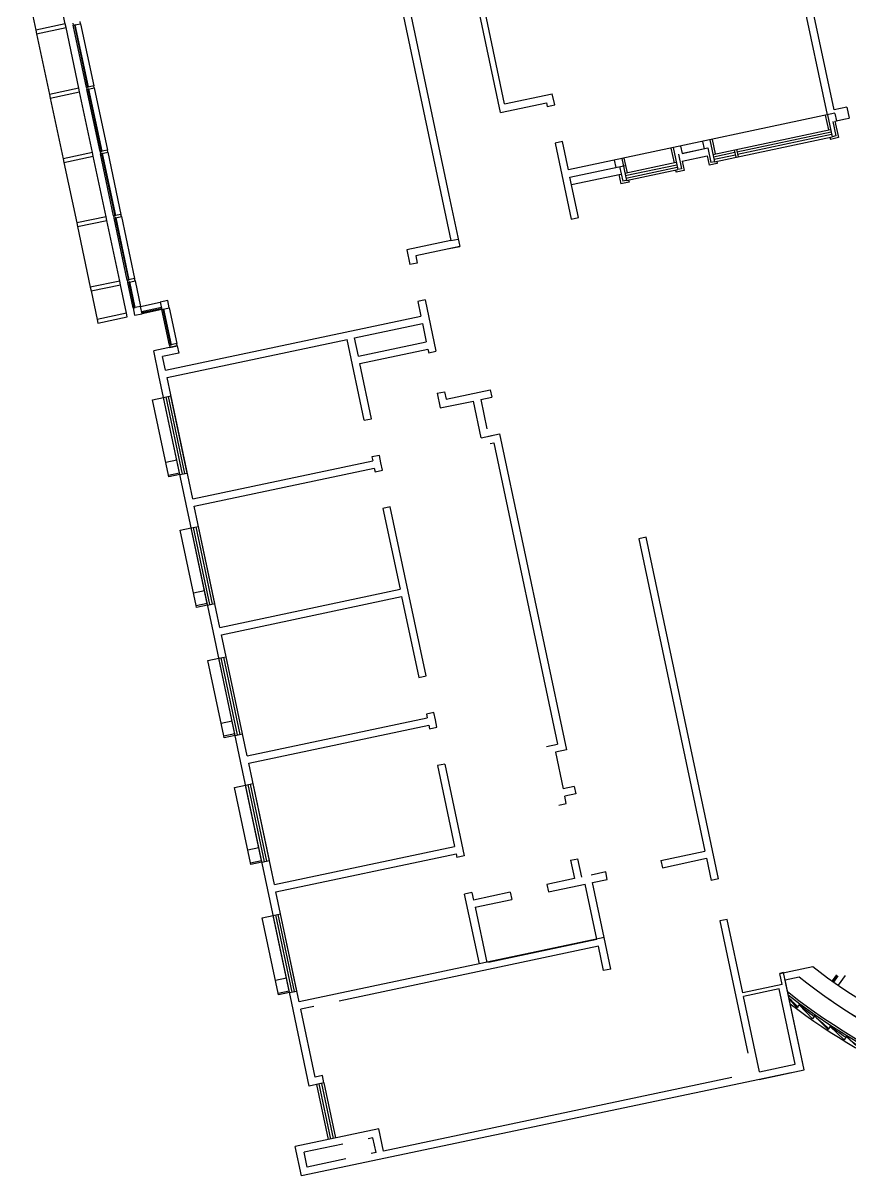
# Model space of a CAD drawing. Header units: millimetres. Extents: x 11680833 to 11851339, y -6212777 to -6078411.
# Drawn here: x 11693943 to 11715958, y -6212777 to -6182077 of the extents above; entities that cross this region are included whole.
import ezdxf

# ---------------------------------------------------------------- set-up
doc = ezdxf.new("R2010")
doc.units = ezdxf.units.MM
doc.header["$LTSCALE"] = 10
for name, color, linetype in [('A-GLAZ', 140, 'Continuous'), ('A-GLAZ-CWMG', 3, 'Continuous'), ('A-WALL', 7, 'Continuous'), ('A—\\M+5C3C5\\M+5B4B0', 135, 'Continuous'), ('A—\\M+5C7BD\\M+5CCE5', 7, 'Continuous'), ('E-RB-2F$0$A-WALL', 7, 'Continuous'), ('E1-RI-2F$0$A-GLAZ', 6, 'Continuous'), ('E1-RI-2F$0$A-GLAZ-CWMG', 3, 'Continuous'), ('E1-RI-2F$0$A-WALL', 7, 'Continuous'), ('E1-RV-2F$0$A-WALL', 7, 'Continuous')]:
    doc.layers.add(name, color=color, linetype=linetype)

msp = doc.modelspace()

# ---------------------------------------------------------------- linework, layer by layer
at = {"layer": 'A-GLAZ'}
for p, q in [((11715508, -6207601), (11715621, -6207438)), ((11715528, -6207616), (11715642, -6207452))]:
    msp.add_line(p, q, dxfattribs=at)
at = {"layer": 'A-GLAZ-CWMG', "color": 8}
for p, q in [((11715596, -6207420), (11715483, -6207583)), ((11715829, -6207436), (11715646, -6207699))]:
    msp.add_line(p, q, dxfattribs=at)
at = {"layer": 'A-WALL'}
for p, q in [((11714091, -6207383), (11714968, -6207198)), ((11714738, -6209954), (11714230, -6207557)), ((11714231, -6207558), (11714610, -6207478)), ((11714076, -6207795), (11713122, -6207997)), ((11714501, -6209800), (11714076, -6207795)), ((11713547, -6210002), (11714501, -6209800))]:
    msp.add_line(p, q, dxfattribs=at)
for radius, start in [(14996, 231.9101), (15438, 231.5053)]:
    msp.add_arc((11724219, -6195395), radius, start, 262.1281, dxfattribs=at)
at = {"layer": 'A—\\M+5C3C5\\M+5B4B0', "color": 8}
for p, q in [((11695067, -6182098), (11694725, -6180484)), ((11693943, -6180650), (11694285, -6182264)), ((11694305, -6182362), (11694647, -6183976)), ((11695430, -6183811), (11695088, -6182196)), ((11695792, -6185523), (11695450, -6183908)), ((11694668, -6184074), (11695010, -6185688)), ((11715300, -6184531), (11715383, -6184920)), ((11715558, -6184685), (11715652, -6185128)), ((11715424, -6185116), (11715437, -6185174)), ((11715652, -6185128), (11715437, -6185174)), ((11711192, -6185405), (11711275, -6185797)), ((11712287, -6185173), (11712370, -6185562)), ((11696154, -6187235), (11695813, -6185620)), ((11709940, -6185671), (11710023, -6186062)), ((11711490, -6185751), (11712156, -6185610)), ((11711490, -6185751), (11711544, -6186004)), ((11712156, -6185610), (11712209, -6185862)), ((11712412, -6185757), (11712424, -6185816)), ((11695030, -6185786), (11695372, -6187400)), ((11711317, -6185992), (11711329, -6186049)), ((11711544, -6186004), (11711329, -6186049)), ((11712424, -6185816), (11712209, -6185862)), ((11708545, -6186375), (11709857, -6186097)), ((11709808, -6186108), (11709862, -6186362)), ((11710077, -6186316), (11709862, -6186362)), ((11710065, -6186258), (11710077, -6186316)), ((11695393, -6187498), (11695734, -6189112)), ((11696517, -6188947), (11696175, -6187332)), ((11696698, -6189803), (11696538, -6189045)), ((11695755, -6189210), (11695916, -6189968)), ((11697743, -6193772), (11698037, -6193710)), ((11698478, -6197245), (11698772, -6197183))]:
    msp.add_line(p, q, dxfattribs=at)
at = {"layer": 'A—\\M+5C3C5\\M+5B4B0', "extrusion": (0, 0, -1)}
for p, q in [((11695267, -6182077), (11695279, -6182135)), ((11695475, -6182094), (11695462, -6182035)), ((11695279, -6182135), (11695475, -6182094)), ((11695825, -6183747), (11695629, -6183789)), ((11695629, -6183789), (11695642, -6183847)), ((11695642, -6183847), (11695837, -6183806)), ((11695837, -6183806), (11695825, -6183747)), ((11696187, -6185459), (11695992, -6185501)), ((11696200, -6185518), (11696187, -6185459)), ((11695992, -6185501), (11696004, -6185559)), ((11696004, -6185559), (11696200, -6185518)), ((11696550, -6187171), (11696354, -6187213)), ((11696354, -6187213), (11696366, -6187272)), ((11696367, -6187271), (11696562, -6187230)), ((11696562, -6187230), (11696550, -6187171)), ((11696716, -6188925), (11696729, -6188984)), ((11696912, -6188883), (11696717, -6188925)), ((11696729, -6188984), (11696924, -6188942)), ((11696924, -6188942), (11696912, -6188883)), ((11697793, -6189468), (11697597, -6189510)), ((11697597, -6189510), (11697639, -6189706)), ((11697639, -6189706), (11697834, -6189664)), ((11697834, -6189664), (11697793, -6189468)), ((11698035, -6190613), (11697840, -6190655)), ((11697840, -6190655), (11697852, -6190713)), ((11698048, -6190672), (11698035, -6190613))]:
    msp.add_line(p, q, dxfattribs=at)
at = {"layer": 'A—\\M+5C3C5\\M+5B4B0'}
for p, q in [((11695629, -6183789), (11695279, -6182135)), ((11695334, -6182124), (11695309, -6182129)), ((11695309, -6182129), (11695659, -6183782)), ((11695684, -6183777), (11695334, -6182124)), ((11695475, -6182094), (11695825, -6183747)), ((11695992, -6185501), (11695642, -6183847)), ((11695659, -6183782), (11695684, -6183777)), ((11695696, -6183836), (11695671, -6183841)), ((11695671, -6183841), (11696021, -6185494)), ((11696046, -6185489), (11695696, -6183836)), ((11695837, -6183806), (11696187, -6185459)), ((11712312, -6185574), (11715441, -6184907)), ((11712353, -6185770), (11715483, -6185103)), ((11712951, -6185506), (11715455, -6184973)), ((11712965, -6185571), (11715469, -6185038)), ((11712879, -6185453), (11712921, -6185649)), ((11712938, -6185441), (11712979, -6185637)), ((11696354, -6187213), (11696004, -6185559)), ((11696021, -6185494), (11696046, -6185489)), ((11696059, -6185548), (11696034, -6185553)), ((11696034, -6185553), (11696384, -6187207)), ((11696409, -6187201), (11696059, -6185548)), ((11696200, -6185518), (11696550, -6187171)), ((11712326, -6185639), (11712893, -6185519)), ((11712339, -6185705), (11712907, -6185584)), ((11709963, -6186075), (11711334, -6185784)), ((11709977, -6186140), (11711348, -6185850)), ((11709990, -6186205), (11711362, -6185915)), ((11710004, -6186270), (11711376, -6185980)), ((11696716, -6188925), (11696366, -6187272)), ((11696384, -6187207), (11696409, -6187201)), ((11696421, -6187260), (11696396, -6187265)), ((11696396, -6187265), (11696746, -6188919)), ((11696771, -6188913), (11696421, -6187260)), ((11696562, -6187230), (11696912, -6188883)), ((11696873, -6189664), (11696729, -6188984)), ((11696746, -6188919), (11696771, -6188913)), ((11696784, -6188972), (11696759, -6188977)), ((11696759, -6188977), (11696903, -6189657)), ((11696927, -6189652), (11696784, -6188972)), ((11696924, -6188942), (11697068, -6189622)), ((11697069, -6189622), (11696873, -6189663)), ((11696873, -6189663), (11696914, -6189859)), ((11696903, -6189657), (11696927, -6189652)), ((11697069, -6189622), (11697597, -6189510)), ((11697110, -6189818), (11697069, -6189622)), ((11697627, -6189651), (11697099, -6189763)), ((11697104, -6189788), (11697632, -6189676)), ((11697639, -6189706), (11697110, -6189818)), ((11697632, -6189676), (11697627, -6189651)), ((11697840, -6190655), (11697639, -6189706)), ((11697668, -6189699), (11697869, -6190648)), ((11697894, -6190643), (11697693, -6189694)), ((11697834, -6189664), (11698035, -6190613)), ((11696914, -6189859), (11697110, -6189818)), ((11698119, -6194102), (11697684, -6192047)), ((11698185, -6194088), (11697750, -6192033)), ((11698250, -6194074), (11697815, -6192019)), ((11698315, -6194060), (11697880, -6192006)), ((11698855, -6197575), (11698420, -6195520)), ((11698920, -6197561), (11698485, -6195506)), ((11698985, -6197547), (11698550, -6195492)), ((11699050, -6197533), (11698615, -6195479)), ((11699720, -6201020), (11699285, -6198966)), ((11699786, -6201006), (11699351, -6198952)), ((11699590, -6201048), (11699155, -6198993)), ((11699655, -6201034), (11699220, -6198979)), ((11699214, -6200718), (11699507, -6200656)), ((11700370, -6204409), (11699935, -6202355)), ((11700435, -6204395), (11700000, -6202341)), ((11700500, -6204381), (11700065, -6202327)), ((11700304, -6204423), (11699869, -6202368)), ((11701040, -6207896), (11700605, -6205841)), ((11701105, -6207882), (11700670, -6205828)), ((11701170, -6207868), (11700735, -6205814)), ((11701235, -6207854), (11700800, -6205800)), ((11701821, -6210327), (11702132, -6211794)), ((11701821, -6210327), (11702132, -6211794)), ((11701886, -6210313), (11702197, -6211780)), ((11701886, -6210313), (11702197, -6211780)), ((11701952, -6210299), (11702262, -6211766)), ((11701952, -6210299), (11702262, -6211766)), ((11701756, -6210340), (11702067, -6211808)), ((11701756, -6210340), (11702067, -6211808))]:
    msp.add_line(p, q, dxfattribs=at)
at = {"layer": 'A—\\M+5C3C5\\M+5B4B0', "color": 8}
for points in [[(11697816, -6194115), (11697391, -6192109), (11697684, -6192047)], [(11698119, -6194102), (11697826, -6194164), (11697816, -6194115), (11698109, -6194053)], [(11698551, -6197588), (11698126, -6195582), (11698420, -6195520)], [(11698855, -6197575), (11698561, -6197637), (11698551, -6197588), (11698844, -6197526)]]:
    msp.add_lwpolyline(points, dxfattribs=at)
at = {"layer": 'A—\\M+5C3C5\\M+5B4B0'}
for points in [[(11699286, -6201061), (11698861, -6199055), (11699155, -6198993)], [(11699590, -6201048), (11699296, -6201110), (11699286, -6201061), (11699579, -6200999)]]:
    msp.add_lwpolyline(points, dxfattribs=at)
at = {"layer": 'A—\\M+5C7BD\\M+5CCE5'}
for p, q in [((11709418, -6206430), (11706134, -6207121)), ((11709594, -6207269), (11709418, -6206430)), ((11709261, -6206657), (11702361, -6208119)), ((11709398, -6207310), (11709261, -6206657)), ((11706134, -6207121), (11701295, -6208139)), ((11709594, -6207269), (11709398, -6207310)), ((11701563, -6210382), (11701100, -6208180)), ((11701683, -6208262), (11701337, -6208335)), ((11701718, -6210145), (11701337, -6208335)), ((11714394, -6210032), (11701352, -6212777)), ((11701952, -6210300), (11701563, -6210382)), ((11701911, -6210104), (11701718, -6210145)), ((11701952, -6210300), (11701911, -6210104)), ((11712813, -6210157), (11703537, -6212113)), ((11703413, -6211525), (11701187, -6211994)), ((11703537, -6212113), (11703413, -6211525)), ((11703259, -6211762), (11703133, -6211789)), ((11703341, -6212154), (11703259, -6211762)), ((11701352, -6212777), (11701187, -6211994)), ((11702455, -6211932), (11701424, -6212148)), ((11701506, -6212540), (11701424, -6212148)), ((11703341, -6212154), (11703215, -6212180)), ((11702537, -6212323), (11701506, -6212540))]:
    msp.add_line(p, q, dxfattribs=at)
at = {"layer": 'E-RB-2F$0$A-WALL'}
for p, q in [((11705335, -6187869), (11705531, -6187827)), ((11705335, -6187869), (11705531, -6187827)), ((11705335, -6187869), (11705531, -6187827)), ((11705289, -6188083), (11705572, -6188023)), ((11705289, -6188083), (11705572, -6188023)), ((11705289, -6188083), (11705572, -6188023))]:
    msp.add_line(p, q, dxfattribs=at)
at = {"layer": 'E1-RI-2F$0$A-GLAZ'}
msp.add_line((11697869, -6190648), (11697894, -6190643), dxfattribs=at)
at = {"layer": 'E1-RI-2F$0$A-GLAZ', "color": 8}
for p, q in [((11714624, -6208199), (11714316, -6207960)), ((11714550, -6208299), (11714336, -6208054)), ((11714567, -6208275), (11714550, -6208299)), ((11714567, -6208275), (11714624, -6208199)), ((11714624, -6208199), (11714609, -6208219)), ((11714960, -6208597), (11714609, -6208219)), ((11715031, -6208494), (11714624, -6208199)), ((11715006, -6208531), (11715031, -6208494)), ((11715031, -6208494), (11715017, -6208515)), ((11715447, -6208777), (11715031, -6208494)), ((11715006, -6208531), (11714960, -6208597)), ((11715379, -6208881), (11715017, -6208515)), ((11715395, -6208856), (11715447, -6208777)), ((11715447, -6208777), (11715434, -6208797)), ((11715807, -6209152), (11715434, -6208797)), ((11715872, -6209046), (11715447, -6208777)), ((11715395, -6208856), (11715379, -6208881)), ((11715849, -6209084), (11715807, -6209152)), ((11715849, -6209084), (11715872, -6209046)), ((11715872, -6209046), (11715859, -6209067)), ((11716243, -6209410), (11715859, -6209067)), ((11716305, -6209301), (11715872, -6209046))]:
    msp.add_line(p, q, dxfattribs=at)
at = {"layer": 'E1-RI-2F$0$A-GLAZ', "color": 8, "flags": 128}
for points in [[(11714296, -6207868), (11714601, -6208105), (11714927, -6208345), (11715258, -6208577)], [(11714331, -6208034), (11714364, -6208067), (11714415, -6208119), (11714466, -6208171), (11714517, -6208223), (11714567, -6208275)], [(11714609, -6208219), (11714666, -6208264), (11714723, -6208309), (11714779, -6208353), (11714836, -6208398), (11714892, -6208442), (11714949, -6208487), (11715006, -6208531)], [(11715017, -6208515), (11715071, -6208564), (11715125, -6208612), (11715179, -6208661), (11715233, -6208710), (11715287, -6208759), (11715341, -6208807), (11715395, -6208856)], [(11715258, -6208577), (11715516, -6208748), (11715776, -6208914)], [(11715434, -6208797), (11715493, -6208838), (11715552, -6208879), (11715611, -6208920), (11715671, -6208961), (11715730, -6209002), (11715789, -6209043), (11715849, -6209084)], [(11715776, -6208914), (11716135, -6209132), (11716499, -6209339), (11716868, -6209538), (11717243, -6209726), (11717622, -6209905), (11718006, -6210073), (11718394, -6210231), (11718786, -6210379), (11719182, -6210517), (11719582, -6210644), (11719984, -6210761), (11720390, -6210867), (11720798, -6210963), (11721209, -6211047), (11721622, -6211121), (11721901, -6211164)], [(11715859, -6209067), (11715916, -6209112), (11715973, -6209157), (11716030, -6209203), (11716087, -6209248), (11716144, -6209293), (11716201, -6209338), (11716258, -6209384)]]:
    msp.add_lwpolyline(points, dxfattribs=at)
at = {"layer": 'E1-RI-2F$0$A-GLAZ', "color": 8}
msp.add_arc((11724219, -6195395), 15438, 235.134, 262.1281, dxfattribs=at)
at = {"layer": 'E1-RI-2F$0$A-GLAZ-CWMG', "color": 8}
for p, q in [((11715554, -6184478), (11709881, -6185683)), ((11699928, -6204094), (11700222, -6204031)), ((11700663, -6207567), (11700957, -6207505))]:
    msp.add_line(p, q, dxfattribs=at)
at = {"layer": 'E1-RI-2F$0$A-GLAZ-CWMG', "extrusion": (0, 0, -1)}
msp.add_line((11697852, -6190713), (11698048, -6190672), dxfattribs=at)
at = {"layer": 'E1-RI-2F$0$A-GLAZ-CWMG', "color": 8}
for points in [[(11700000, -6204436), (11699576, -6202430), (11699869, -6202368)], [(11700304, -6204423), (11700011, -6204485), (11700000, -6204436), (11700294, -6204374)], [(11700736, -6207909), (11700311, -6205904), (11700605, -6205841)], [(11701040, -6207896), (11700746, -6207958), (11700736, -6207909), (11701029, -6207847)]]:
    msp.add_lwpolyline(points, dxfattribs=at)
at = {"layer": 'E1-RI-2F$0$A-WALL'}
for p, q in [((11715535, -6184384), (11713412, -6174356)), ((11715359, -6184520), (11713962, -6177920)), ((11706657, -6184458), (11705604, -6179484)), ((11706763, -6184231), (11705793, -6179649)), ((11704164, -6181374), (11705283, -6186657)), ((11704010, -6181611), (11705335, -6187869)), ((11695067, -6182098), (11694285, -6182264)), ((11694285, -6182264), (11694305, -6182362)), ((11694305, -6182362), (11695088, -6182196)), ((11695088, -6182196), (11695067, -6182098)), ((11695430, -6183811), (11694647, -6183976)), ((11694668, -6184074), (11695450, -6183908)), ((11695450, -6183908), (11695430, -6183811)), ((11694647, -6183976), (11694668, -6184074)), ((11706657, -6184458), (11707880, -6184199)), ((11706763, -6184231), (11708034, -6183962)), ((11707880, -6184199), (11707901, -6184297)), ((11708097, -6184256), (11708034, -6183962)), ((11707901, -6184297), (11708097, -6184256)), ((11715359, -6184522), (11715483, -6185103)), ((11715877, -6184312), (11715535, -6184384)), ((11715555, -6184481), (11715597, -6184676)), ((11715877, -6184312), (11715939, -6184605)), ((11715499, -6184697), (11715581, -6185082)), ((11715558, -6184686), (11715841, -6184626)), ((11715841, -6184626), (11715939, -6184605)), ((11715581, -6185082), (11715483, -6185103)), ((11708304, -6185234), (11708108, -6185275)), ((11708108, -6185275), (11708536, -6187297)), ((11708462, -6185984), (11708304, -6185234)), ((11711251, -6185393), (11711375, -6185978)), ((11711348, -6185372), (11711348, -6185372)), ((11711446, -6185352), (11711488, -6185547)), ((11711488, -6185547), (11712173, -6185402)), ((11711512, -6185542), (11712173, -6185403)), ((11712033, -6185227), (11712075, -6185423)), ((11712131, -6185206), (11712131, -6185206)), ((11712173, -6185402), (11712255, -6185791)), ((11712229, -6185185), (11712353, -6185770)), ((11695792, -6185523), (11695010, -6185688)), ((11695010, -6185688), (11695030, -6185786)), ((11695030, -6185786), (11695813, -6185620)), ((11695813, -6185620), (11695792, -6185523)), ((11709930, -6185673), (11708462, -6185984)), ((11709685, -6185725), (11709727, -6185920)), ((11709881, -6185683), (11710005, -6186270)), ((11711390, -6185568), (11711473, -6185957)), ((11712353, -6185770), (11712255, -6185791)), ((11708504, -6186179), (11709971, -6185869)), ((11709825, -6185899), (11709908, -6186291)), ((11711473, -6185957), (11711375, -6185978)), ((11708732, -6187255), (11708504, -6186179)), ((11710004, -6186270), (11709908, -6186291)), ((11705283, -6186657), (11705572, -6188023)), ((11696154, -6187235), (11695372, -6187400)), ((11696175, -6187332), (11696154, -6187235)), ((11708536, -6187297), (11708732, -6187255)), ((11695372, -6187400), (11695393, -6187498)), ((11695393, -6187498), (11696175, -6187332)), ((11705335, -6187869), (11704161, -6188118)), ((11704161, -6188118), (11704244, -6188509)), ((11705572, -6188023), (11704398, -6188272)), ((11704440, -6188468), (11704244, -6188509)), ((11704398, -6188272), (11704440, -6188468)), ((11696517, -6188947), (11695734, -6189112)), ((11695734, -6189112), (11695755, -6189210)), ((11695755, -6189210), (11696538, -6189045)), ((11696538, -6189045), (11696517, -6188947)), ((11704647, -6189449), (11704452, -6189490)), ((11704647, -6189449), (11704937, -6190818)), ((11704452, -6189490), (11704535, -6189881)), ((11696698, -6189803), (11695916, -6189968)), ((11695916, -6189968), (11695936, -6190066)), ((11695936, -6190066), (11696719, -6189901)), ((11696719, -6189901), (11696698, -6189803)), ((11697735, -6191321), (11704535, -6189881)), ((11702766, -6190460), (11704576, -6190077)), ((11704576, -6190077), (11704679, -6190566)), ((11698048, -6190672), (11697421, -6190805)), ((11697777, -6191516), (11702570, -6190502)), ((11698048, -6190672), (11698089, -6190868)), ((11702570, -6190502), (11702570, -6190502)), ((11703026, -6192654), (11702570, -6190502)), ((11702870, -6190949), (11702766, -6190460)), ((11702870, -6190949), (11704679, -6190566)), ((11697560, -6191460), (11697421, -6190805)), ((11698089, -6190868), (11697659, -6190959)), ((11697735, -6191321), (11697659, -6190959)), ((11702911, -6191145), (11704721, -6190762)), ((11704721, -6190762), (11704742, -6190860)), ((11704742, -6190860), (11704937, -6190818)), ((11703222, -6192613), (11702911, -6191145)), ((11698285, -6194884), (11697560, -6191460)), ((11698460, -6194745), (11697777, -6191516)), ((11704969, -6191936), (11705165, -6191895)), ((11705165, -6191895), (11705207, -6192090)), ((11705207, -6192090), (11706380, -6191842)), ((11706380, -6191842), (11706422, -6192037)), ((11697684, -6192047), (11697880, -6192006)), ((11704969, -6191936), (11705052, -6192327)), ((11705052, -6192327), (11705933, -6192141)), ((11706140, -6193119), (11705933, -6192141)), ((11706128, -6192099), (11706422, -6192037)), ((11706128, -6192099), (11706294, -6192882)), ((11703026, -6192654), (11703222, -6192613)), ((11706140, -6193119), (11706433, -6193057)), ((11706335, -6193078), (11706629, -6193016)), ((11706629, -6193016), (11708410, -6201429)), ((11706377, -6193273), (11706475, -6193253)), ((11706475, -6193253), (11708173, -6201275)), ((11698460, -6194745), (11703254, -6193730)), ((11703429, -6193591), (11703233, -6193632)), ((11703233, -6193632), (11703254, -6193730)), ((11703470, -6193787), (11703429, -6193591)), ((11698119, -6194102), (11698315, -6194060)), ((11698501, -6194941), (11703295, -6193926)), ((11703295, -6193926), (11703316, -6194024)), ((11703316, -6194024), (11703512, -6193982)), ((11703512, -6193982), (11703470, -6193787)), ((11699010, -6198308), (11698285, -6194884)), ((11699185, -6198169), (11698501, -6194941)), ((11703719, -6194960), (11703523, -6195002)), ((11704195, -6197211), (11703719, -6194960)), ((11703523, -6195002), (11703979, -6197154)), ((11698420, -6195520), (11698615, -6195479)), ((11710533, -6195767), (11710338, -6195808)), ((11710338, -6195808), (11712098, -6204124)), ((11712460, -6204867), (11710533, -6195767)), ((11699185, -6198169), (11703979, -6197154)), ((11699226, -6198365), (11704020, -6197350)), ((11704020, -6197350), (11704476, -6199502)), ((11704671, -6199461), (11704195, -6197211)), ((11698855, -6197575), (11699050, -6197533)), ((11699735, -6201732), (11699010, -6198308)), ((11699910, -6201593), (11699226, -6198365)), ((11699155, -6198993), (11699351, -6198952)), ((11704476, -6199502), (11704671, -6199461)), ((11704878, -6200439), (11704683, -6200480)), ((11704683, -6200480), (11704704, -6200578)), ((11704920, -6200635), (11704878, -6200439)), ((11699910, -6201593), (11704704, -6200578)), ((11699951, -6201789), (11704745, -6200774)), ((11704745, -6200774), (11704766, -6200872)), ((11704961, -6200830), (11704920, -6200635)), ((11699590, -6201048), (11699786, -6201006)), ((11704766, -6200872), (11704961, -6200830)), ((11707880, -6201337), (11708173, -6201275)), ((11708410, -6201429), (11708117, -6201491)), ((11700460, -6205157), (11699735, -6201732)), ((11708117, -6201491), (11708324, -6202470)), ((11700635, -6205017), (11699951, -6201789)), ((11705168, -6201809), (11704973, -6201850)), ((11704973, -6201850), (11705428, -6204002)), ((11705168, -6201809), (11705686, -6204255)), ((11699869, -6202368), (11700065, -6202327)), ((11708617, -6202408), (11708324, -6202470)), ((11708659, -6202603), (11708363, -6202666)), ((11708617, -6202408), (11708659, -6202603)), ((11708211, -6202902), (11708404, -6202861)), ((11708404, -6202862), (11708363, -6202666)), ((11700635, -6205017), (11705428, -6204002)), ((11710922, -6204373), (11712098, -6204124)), ((11700304, -6204423), (11700500, -6204381)), ((11700676, -6205213), (11705470, -6204198)), ((11705470, -6204198), (11705491, -6204296)), ((11705686, -6204255), (11705491, -6204296)), ((11708519, -6204370), (11708715, -6204329)), ((11708519, -6204370), (11708623, -6204860)), ((11708818, -6204818), (11708715, -6204329)), ((11710922, -6204373), (11710964, -6204568)), ((11710964, -6204568), (11712140, -6204319)), ((11712140, -6204319), (11712264, -6204909)), ((11709455, -6204683), (11709065, -6204766)), ((11709496, -6204880), (11709455, -6204683)), ((11708623, -6204860), (11707891, -6205014)), ((11707891, -6205014), (11707933, -6205210)), ((11707933, -6205210), (11708911, -6205004)), ((11709222, -6206471), (11708911, -6205004)), ((11709107, -6204962), (11709496, -6204880)), ((11709418, -6206430), (11709107, -6204962)), ((11712460, -6204867), (11712264, -6204909)), ((11701100, -6208180), (11700460, -6205157)), ((11701295, -6208139), (11700676, -6205213)), ((11705893, -6205233), (11705698, -6205274)), ((11706091, -6207133), (11705698, -6205274)), ((11705893, -6205233), (11705935, -6205429)), ((11706913, -6205221), (11705935, -6205429)), ((11705976, -6205624), (11706955, -6205417)), ((11706913, -6205221), (11706955, -6205417)), ((11705976, -6205624), (11706287, -6207092)), ((11700605, -6205841), (11700800, -6205800)), ((11712688, -6205944), (11712492, -6205985)), ((11712492, -6205985), (11713237, -6209505)), ((11713102, -6207899), (11712688, -6205944)), ((11706336, -6207081), (11709222, -6206471)), ((11714189, -6207362), (11714091, -6207383)), ((11714153, -6207677), (11714091, -6207383)), ((11714738, -6209954), (11714189, -6207362)), ((11701040, -6207896), (11701235, -6207854)), ((11714153, -6207677), (11713102, -6207899)), ((11714076, -6207795), (11713122, -6207997)), ((11714501, -6209800), (11714076, -6207795)), ((11713547, -6210002), (11713122, -6207997)), ((11713539, -6210208), (11714738, -6209954)), ((11713547, -6210002), (11714501, -6209800))]:
    msp.add_line(p, q, dxfattribs=at)
msp.add_arc((11724219, -6195395), 16150, 232.3978, 261.9556, dxfattribs=at)
at = {"layer": 'E1-RV-2F$0$A-WALL'}
for p, q in [((11709418, -6206430), (11706134, -6207121)), ((11709594, -6207269), (11709418, -6206430)), ((11709261, -6206657), (11702361, -6208119)), ((11709398, -6207310), (11709261, -6206657)), ((11706134, -6207121), (11701295, -6208139)), ((11709594, -6207269), (11709398, -6207310)), ((11701563, -6210382), (11701100, -6208180)), ((11701683, -6208262), (11701337, -6208335)), ((11701718, -6210145), (11701337, -6208335)), ((11714394, -6210032), (11701352, -6212777)), ((11701952, -6210300), (11701563, -6210382)), ((11701911, -6210104), (11701718, -6210145)), ((11701952, -6210300), (11701911, -6210104)), ((11712813, -6210157), (11703537, -6212113)), ((11703413, -6211525), (11701187, -6211994)), ((11703537, -6212113), (11703413, -6211525)), ((11703259, -6211762), (11703133, -6211789)), ((11703341, -6212154), (11703259, -6211762)), ((11701352, -6212777), (11701187, -6211994)), ((11702455, -6211932), (11701424, -6212148)), ((11701506, -6212540), (11701424, -6212148)), ((11703341, -6212154), (11703215, -6212180)), ((11702537, -6212323), (11701506, -6212540))]:
    msp.add_line(p, q, dxfattribs=at)

doc.saveas('drawing.dxf')
